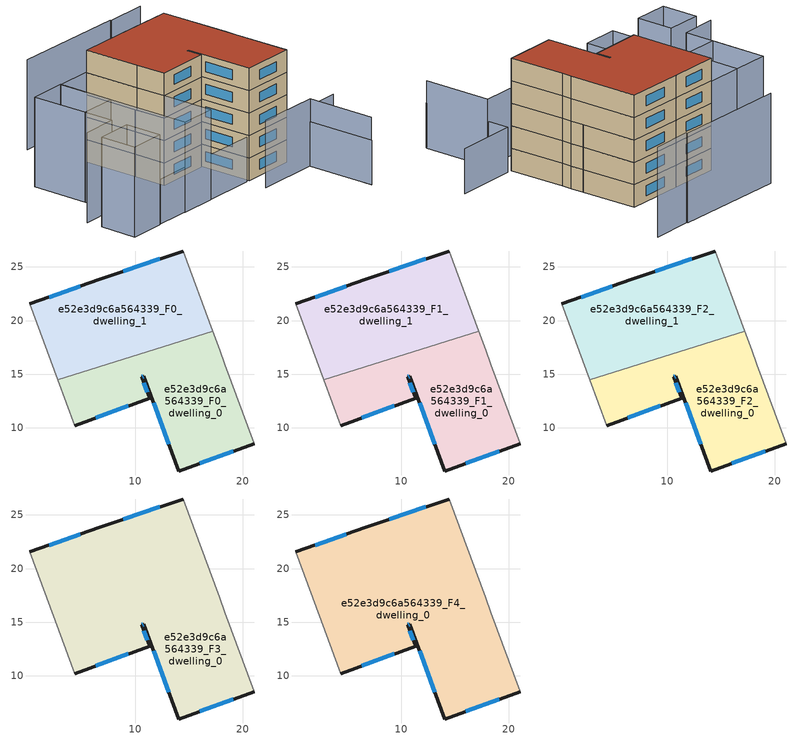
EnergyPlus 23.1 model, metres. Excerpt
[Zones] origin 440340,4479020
e52e3d9c6a564339_F0_dwelling_0
 floor ground (EU_floor_Construction): 17.85,17.27 18.34,15.93 21.08,8.52 14.04,5.99 10.79,14.82 10.59,14.77 11.33,12.78 4.35,10.21 2.79,14.47 17.21,18.99 z0
 wall outside (EU_wall_Construction): 4.35,10.21 11.33,12.78 10.59,14.77 10.79,14.82 14.04,5.99 21.08,8.52 z0:3
 wall adiabatic (EU_wall_Construction): 2.79,14.47 4.35,10.21 / 21.08,8.52 18.34,15.93 17.85,17.27 17.21,18.99 z0:3
 wall to e52e3d9c6a564339_F0_dwelling_1 (EU_wall_Construction): 17.21,18.99 2.79,14.47 z0:3
 window (EU_Window_Construction): 16.02,6.7 19.1,7.81 / 11.7,12.34 13.13,8.47 / 10.64,14.78 10.73,14.81 / 11.12,13.33 10.79,14.21 / 6.31,10.93 9.37,12.05 z0.84:2.16
e52e3d9c6a564339_F0_dwelling_1
 floor ground (EU_floor_Construction): 14.45,26.47 17.21,18.99 2.79,14.47 0.18,21.54 6.71,23.82 z0
 wall outside (EU_wall_Construction): 14.45,26.47 6.71,23.82 0.18,21.54 z0:3
 wall adiabatic (EU_wall_Construction): 17.21,18.99 14.45,26.47 / 0.18,21.54 2.79,14.47 z0:3
 window (EU_Window_Construction): 12.27,25.73 8.88,24.57 / 4.87,23.18 2.01,22.19 z0.84:2.16
e52e3d9c6a564339_F1_dwelling_0
 floor to e52e3d9c6a564339_F0_dwelling_0 (EU_floor_Construction): 17.85,17.27 18.34,15.93 21.08,8.52 14.04,5.99 10.79,14.82 10.59,14.77 11.33,12.78 4.35,10.21 2.79,14.47 17.21,18.99 z3
 wall outside (EU_wall_Construction): 4.35,10.21 11.33,12.78 10.59,14.77 10.79,14.82 14.04,5.99 21.08,8.52 z3:6
 wall adiabatic (EU_wall_Construction): 2.79,14.47 4.35,10.21 / 21.08,8.52 18.34,15.93 17.85,17.27 17.21,18.99 z3:6
 wall to e52e3d9c6a564339_F1_dwelling_1 (EU_wall_Construction): 17.21,18.99 2.79,14.47 z3:6
 window (EU_Window_Construction): 16.02,6.7 19.1,7.81 / 11.7,12.34 13.13,8.47 / 10.64,14.78 10.73,14.81 / 11.12,13.33 10.79,14.21 / 6.31,10.93 9.37,12.05 z3.84:5.16
e52e3d9c6a564339_F1_dwelling_1
 floor to e52e3d9c6a564339_F0_dwelling_1 (EU_floor_Construction): 14.44,26.47 17.21,18.99 2.79,14.47 0.18,21.54 6.71,23.82 z3
 wall outside (EU_wall_Construction): 14.45,26.47 6.71,23.82 0.18,21.54 z3:6
 wall adiabatic (EU_wall_Construction): 17.21,18.99 14.45,26.47 / 0.18,21.54 2.79,14.47 z3:6
 window (EU_Window_Construction): 12.27,25.73 8.88,24.57 / 4.87,23.18 2.01,22.19 z3.84:5.16
e52e3d9c6a564339_F2_dwelling_0
 floor to e52e3d9c6a564339_F1_dwelling_0 (EU_floor_Construction): 17.85,17.27 18.34,15.93 21.08,8.52 14.04,5.99 10.79,14.82 10.59,14.77 11.33,12.78 4.35,10.21 2.79,14.47 17.21,18.99 z6
 wall outside (EU_wall_Construction): 4.35,10.21 11.33,12.78 10.59,14.77 10.79,14.82 14.04,5.99 21.08,8.52 z6:9
 wall adiabatic (EU_wall_Construction): 2.79,14.47 4.35,10.21 / 21.08,8.52 18.34,15.93 17.85,17.27 17.21,18.99 z6:9
 wall to e52e3d9c6a564339_F2_dwelling_1 (EU_wall_Construction): 17.21,18.99 2.79,14.47 z6:9
 window (EU_Window_Construction): 16.02,6.7 19.1,7.81 / 11.7,12.34 13.13,8.47 / 10.64,14.78 10.73,14.81 / 11.12,13.33 10.79,14.21 / 6.31,10.93 9.37,12.05 z6.84:8.16
e52e3d9c6a564339_F2_dwelling_1
 floor to e52e3d9c6a564339_F1_dwelling_1 (EU_floor_Construction): 14.44,26.47 17.21,18.99 2.79,14.47 0.18,21.54 6.71,23.82 z6
 wall outside (EU_wall_Construction): 14.45,26.47 6.71,23.82 0.18,21.54 z6:9
 wall adiabatic (EU_wall_Construction): 17.21,18.99 14.45,26.47 / 0.18,21.54 2.79,14.47 z6:9
 window (EU_Window_Construction): 12.27,25.73 8.88,24.57 / 4.87,23.18 2.01,22.19 z6.84:8.16
e52e3d9c6a564339_F3_dwelling_0
 floor to e52e3d9c6a564339_F2_dwelling_0 (EU_floor_Construction): 17.85,17.27 18.34,15.93 21.08,8.52 14.04,5.99 10.79,14.82 10.59,14.77 11.33,12.78 4.35,10.21 2.88,14.24 2.82,14.4 2.79,14.47 17.21,18.99 z9
 floor to e52e3d9c6a564339_F2_dwelling_1 (EU_floor_Construction): 14.44,26.47 17.21,18.99 2.79,14.47 0.18,21.54 6.71,23.82 z9
 wall outside (EU_wall_Construction): 4.35,10.21 11.33,12.78 10.59,14.77 10.79,14.82 14.04,5.99 21.08,8.52 / 14.45,26.47 6.71,23.82 0.18,21.54 z9:12
 wall adiabatic (EU_wall_Construction): 21.08,8.52 18.34,15.93 17.85,17.27 14.45,26.47 / 0.18,21.54 2.88,14.24 4.35,10.21 z9:12
 window (EU_Window_Construction): 16.02,6.7 19.1,7.81 / 11.7,12.34 13.13,8.47 / 10.64,14.78 10.73,14.81 / 11.12,13.33 10.79,14.21 / 6.31,10.93 9.37,12.05 / 4.87,23.18 2.01,22.19 / 12.27,25.73 8.88,24.57 z9.84:11.16
e52e3d9c6a564339_F4_dwelling_0
 floor to e52e3d9c6a564339_F3_dwelling_0 (EU_floor_Construction): 14.44,26.47 17.85,17.27 18.34,15.93 21.08,8.52 14.04,5.99 10.79,14.82 10.59,14.77 11.33,12.78 4.35,10.21 2.88,14.24 0.18,21.54 6.71,23.82 z12
 wall outside (EU_wall_Construction): 4.35,10.21 11.33,12.78 10.59,14.77 10.79,14.82 14.04,5.99 21.08,8.52 / 14.45,26.47 6.71,23.82 0.18,21.54 z12:15
 wall adiabatic (EU_wall_Construction): 21.08,8.52 18.34,15.93 17.85,17.27 14.45,26.47 / 0.18,21.54 2.88,14.24 4.35,10.21 z12:15
 window (EU_Window_Construction): 16.02,6.7 19.1,7.81 / 11.7,12.34 13.13,8.47 / 10.64,14.78 10.73,14.81 / 11.12,13.33 10.79,14.21 / 6.31,10.93 9.37,12.05 / 4.87,23.18 2.01,22.19 / 12.27,25.73 8.88,24.57 z12.84:14.16
 roof outside (EU_roof_Construction): 21.08,8.52 18.34,15.93 17.85,17.27 14.45,26.47 6.71,23.82 0.18,21.54 2.88,14.24 4.35,10.21 11.33,12.78 10.59,14.77 10.79,14.82 14.04,5.99 z15
shading: -9.37,18.34 -5.26,6.99 / -5.26,6.99 -9.89,5.31 / 11.48,34.1 -3.87,28.82 / 16.97,35.95 11.54,33.92 / 20.87,8.45 14.44,26.47 / -4.44,4.83 -2.7,-0.03 / -2.7,-0.03 -7.33,-1.69 / -7.33,-1.69 -9.07,3.17 / -9.07,3.17 -4.44,4.83 / 2.08,1.68 -4.55,19.96 / -4.55,19.96 0.22,21.69 / 0.22,21.69 6.85,3.41 / 6.85,3.41 2.08,1.68 / -6.68,10.89 -9.35,18.28 / -9.35,18.28 -4.55,20.01 / -4.55,20.01 -1.88,12.63 / -1.88,12.63 -6.68,10.89 z0:12; -2.43,0.12 6.21,3.2 / 6.21,3.19 13.62,5.83 / 26.15,-3.11 21.77,8.77 / 21.77,8.77 29.83,11.74 z0:6; 14.61,3.04 22.91,6 / 22.91,6 26.13,-3.05 z0:9
[Building]
EU S2 Campaign: North Axis=0; Terrain=City; Solar Distribution=FullExterior
[Site:Location]
Madrid: Latitude=40.5; Longitude=-3.5; Time Zone=1; Elevation=609
[SizingPeriod:WeatherFileDays]
AnnualSizingPeriod: Begin Month=1; Begin Day of Month=1; End Month=12; End Day of Month=31; Day of Week for Start Day=Monday; Use Weather File Daylight Saving Period=No; Use Weather File Rain and Snow Indicators=No
[MATERIAL]
EU_InternalMass_Material: Roughness=MediumRough; Thickness=0.1; Conductivity=1; Density=1800; Specific Heat=900; Thermal Absorptance=0.9; Solar Absorptance=0.7; Visible Absorptance=0.7
[MATERIAL:NOMASS] Roughness=MediumRough; Thermal Absorptance=0.9; Solar Absorptance=0.7; Visible Absorptance=0.7
Name | Thermal Resistance
EU_wall_NoMass; EU_roof_NoMass | 2.16768
EU_floor_NoMass | 1.14339
[WINDOWMATERIAL:SIMPLEGLAZINGSYSTEM]
EU_Window_SimpleGlazing: UFactor=3.23888; Solar Heat Gain Coefficient=0.85; Visible Transmittance=0.85
[CONSTRUCTION]
EU_wall_Construction: EU_wall_NoMass
EU_roof_Construction: EU_roof_NoMass
EU_floor_Construction: EU_floor_NoMass
EU_InternalMass_Construction: EU_InternalMass_Material
EU_Window_Construction: EU_Window_SimpleGlazing
[ZONE] Type=1; Multiplier=1; Ceiling Height=autocalculate; Floor Area=autocalculate; Part of Total Floor Area=Yes
Name | Volume
e52e3d9c6a564339_F0_dwelling_0; e52e3d9c6a564339_F1_dwelling_0; e52e3d9c6a564339_F2_dwelling_0 | 351.803
e52e3d9c6a564339_F3_dwelling_0 | 703.596
e52e3d9c6a564339_F4_dwelling_0 | 703.598
e52e3d9c6a564339_F0_dwelling_1; e52e3d9c6a564339_F1_dwelling_1; e52e3d9c6a564339_F2_dwelling_1 | 351.796
[INTERNALMASS] Construction=EU_InternalMass_Construction
Name | Zone or ZoneList | Surface Area
e52e3d9c6a564339_F0_dwelling_0_EU_InternalMass | e52e3d9c6a564339_F0_dwelling_0 | 117.266
e52e3d9c6a564339_F0_dwelling_1_EU_InternalMass | e52e3d9c6a564339_F0_dwelling_1 | 117.265
e52e3d9c6a564339_F1_dwelling_0_EU_InternalMass | e52e3d9c6a564339_F1_dwelling_0 | 117.266
e52e3d9c6a564339_F1_dwelling_1_EU_InternalMass | e52e3d9c6a564339_F1_dwelling_1 | 117.265
e52e3d9c6a564339_F2_dwelling_0_EU_InternalMass | e52e3d9c6a564339_F2_dwelling_0 | 117.266
e52e3d9c6a564339_F2_dwelling_1_EU_InternalMass | e52e3d9c6a564339_F2_dwelling_1 | 117.265
e52e3d9c6a564339_F3_dwelling_0_EU_InternalMass | e52e3d9c6a564339_F3_dwelling_0 | 234.533
e52e3d9c6a564339_F4_dwelling_0_EU_InternalMass | e52e3d9c6a564339_F4_dwelling_0 | 234.533
[OTHEREQUIPMENT] Fuel Type=Electricity; Design Level Calculation Method=Watts/Area; Power per Zone Floor Area=1; Fraction Latent=0; Fraction Radiant=0; Fraction Lost=0; Carbon Dioxide Generation Rate=0; EndUse Subcategory=EU_Step8_InternalGains
Name | Zone or ZoneList or Space or SpaceList | Schedule
EU_Step8_InternalGain_e52e3d9c6a564339_F0_dwelling_0_f000 | e52e3d9c6a564339_F0_dwelling_0 | EU_Step8_GainSchedule_e52e3d9c6a564339_F0_dwelling_0_f000
EU_Step8_InternalGain_e52e3d9c6a564339_F0_dwelling_1_f000 | e52e3d9c6a564339_F0_dwelling_1 | EU_Step8_GainSchedule_e52e3d9c6a564339_F0_dwelling_1_f000
EU_Step8_InternalGain_e52e3d9c6a564339_F1_dwelling_0_f000 | e52e3d9c6a564339_F1_dwelling_0 | EU_Step8_GainSchedule_e52e3d9c6a564339_F1_dwelling_0_f000
EU_Step8_InternalGain_e52e3d9c6a564339_F1_dwelling_1_f000 | e52e3d9c6a564339_F1_dwelling_1 | EU_Step8_GainSchedule_e52e3d9c6a564339_F1_dwelling_1_f000
EU_Step8_InternalGain_e52e3d9c6a564339_F2_dwelling_0_f000 | e52e3d9c6a564339_F2_dwelling_0 | EU_Step8_GainSchedule_e52e3d9c6a564339_F2_dwelling_0_f000
EU_Step8_InternalGain_e52e3d9c6a564339_F2_dwelling_1_f000 | e52e3d9c6a564339_F2_dwelling_1 | EU_Step8_GainSchedule_e52e3d9c6a564339_F2_dwelling_1_f000
EU_Step8_InternalGain_e52e3d9c6a564339_F3_dwelling_0_f000 | e52e3d9c6a564339_F3_dwelling_0 | EU_Step8_GainSchedule_e52e3d9c6a564339_F3_dwelling_0_f000
EU_Step8_InternalGain_e52e3d9c6a564339_F4_dwelling_0_f000 | e52e3d9c6a564339_F4_dwelling_0 | EU_Step8_GainSchedule_e52e3d9c6a564339_F4_dwelling_0_f000
[ZONEVENTILATION:DESIGNFLOWRATE] Schedule=EU_AlwaysOn; Design Flow Rate Calculation Method=AirChanges/Hour; Air Changes per Hour=0.480546; Ventilation Type=Natural; Fan Pressure Rise=0; Fan Total Efficiency=1; Constant Term Coefficient=1; Temperature Term Coefficient=0; Velocity Term Coefficient=0; Velocity Squared Term Coefficient=0; Minimum Indoor Temperature=-100; Maximum Indoor Temperature=100; Delta Temperature=-100; Minimum Outdoor Temperature=-100; Maximum Outdoor Temperature=100; Maximum Wind Speed=40
Name | Zone or ZoneList or Space or SpaceList
EU_ConstantAir_e52e3d9c6a564339_F0_dwelling_0 | e52e3d9c6a564339_F0_dwelling_0
EU_ConstantAir_e52e3d9c6a564339_F0_dwelling_1 | e52e3d9c6a564339_F0_dwelling_1
EU_ConstantAir_e52e3d9c6a564339_F1_dwelling_0 | e52e3d9c6a564339_F1_dwelling_0
EU_ConstantAir_e52e3d9c6a564339_F1_dwelling_1 | e52e3d9c6a564339_F1_dwelling_1
EU_ConstantAir_e52e3d9c6a564339_F2_dwelling_0 | e52e3d9c6a564339_F2_dwelling_0
EU_ConstantAir_e52e3d9c6a564339_F2_dwelling_1 | e52e3d9c6a564339_F2_dwelling_1
EU_ConstantAir_e52e3d9c6a564339_F3_dwelling_0 | e52e3d9c6a564339_F3_dwelling_0
EU_ConstantAir_e52e3d9c6a564339_F4_dwelling_0 | e52e3d9c6a564339_F4_dwelling_0
[HVACTEMPLATE:THERMOSTAT] Constant Heating Setpoint=20; Constant Cooling Setpoint=50
EU_HeatOnly_e52e3d9c6a564339_F0_dwelling_0; EU_HeatOnly_e52e3d9c6a564339_F0_dwelling_1; EU_HeatOnly_e52e3d9c6a564339_F1_dwelling_0; EU_HeatOnly_e52e3d9c6a564339_F1_dwelling_1; EU_HeatOnly_e52e3d9c6a564339_F2_dwelling_0; EU_HeatOnly_e52e3d9c6a564339_F2_dwelling_1; EU_HeatOnly_e52e3d9c6a564339_F3_dwelling_0; EU_HeatOnly_e52e3d9c6a564339_F4_dwelling_0
[HVACTEMPLATE:ZONE:IDEALLOADSAIRSYSTEM] System Availability Schedule=EU_AlwaysOn; Maximum Heating Supply Air Temperature=50; Minimum Cooling Supply Air Temperature=13; Maximum Heating Supply Air Humidity Ratio=0.0156; Minimum Cooling Supply Air Humidity Ratio=0.0077; Heating Limit=NoLimit; Cooling Limit=NoLimit; Heating Availability Schedule=EU_AlwaysOn; Cooling Availability Schedule=EU_CoolingOff; Dehumidification Control Type=ConstantSensibleHeatRatio; Cooling Sensible Heat Ratio=0.7; Dehumidification Setpoint=60; Humidification Control Type=None; Humidification Setpoint=30; Outdoor Air Method=None; Outdoor Air Flow Rate per Person=0.00944; Outdoor Air Flow Rate per Zone Floor Area=0; Outdoor Air Flow Rate per Zone=0; Demand Controlled Ventilation Type=None; Outdoor Air Economizer Type=NoEconomizer; Heat Recovery Type=None; Sensible Heat Recovery Effectiveness=0.7; Latent Heat Recovery Effectiveness=0.65
Name | Template Thermostat
e52e3d9c6a564339_F0_dwelling_0 | EU_HeatOnly_e52e3d9c6a564339_F0_dwelling_0
e52e3d9c6a564339_F0_dwelling_1 | EU_HeatOnly_e52e3d9c6a564339_F0_dwelling_1
e52e3d9c6a564339_F1_dwelling_0 | EU_HeatOnly_e52e3d9c6a564339_F1_dwelling_0
e52e3d9c6a564339_F1_dwelling_1 | EU_HeatOnly_e52e3d9c6a564339_F1_dwelling_1
e52e3d9c6a564339_F2_dwelling_0 | EU_HeatOnly_e52e3d9c6a564339_F2_dwelling_0
e52e3d9c6a564339_F2_dwelling_1 | EU_HeatOnly_e52e3d9c6a564339_F2_dwelling_1
e52e3d9c6a564339_F3_dwelling_0 | EU_HeatOnly_e52e3d9c6a564339_F3_dwelling_0
e52e3d9c6a564339_F4_dwelling_0 | EU_HeatOnly_e52e3d9c6a564339_F4_dwelling_0
[SIZING:ZONE] Zone Cooling Design Supply Air Temperature Input Method=SupplyAirTemperature; Zone Cooling Design Supply Air Temperature=13; Zone Heating Design Supply Air Temperature Input Method=SupplyAirTemperature; Zone Heating Design Supply Air Temperature=50; Zone Cooling Design Supply Air Humidity Ratio=0.008; Zone Heating Design Supply Air Humidity Ratio=0.008; Cooling Design Air Flow Method=DesignDay; Cooling Design Air Flow Rate=0; Cooling Minimum Air Flow per Zone Floor Area=0.000762; Cooling Minimum Air Flow=0; Cooling Minimum Air Flow Fraction=0.2; Heating Design Air Flow Method=DesignDay; Heating Design Air Flow Rate=0; Heating Maximum Air Flow per Zone Floor Area=0.002032; Heating Maximum Air Flow=0.141576; Heating Maximum Air Flow Fraction=0.3; Account for Dedicated Outdoor Air System=No; Dedicated Outdoor Air System Control Strategy=NeutralSupplyAir; Dedicated Outdoor Air Low Setpoint Temperature for Design=autosize; Dedicated Outdoor Air High Setpoint Temperature for Design=autosize; Zone Load Sizing Method=Sensible Load Only No Latent Load; Zone Latent Cooling Design Supply Air Humidity Ratio Input Method=HumidityRatioDifference; Zone Cooling Design Supply Air Humidity Ratio Difference=0.005; Zone Latent Heating Design Supply Air Humidity Ratio Input Method=HumidityRatioDifference; Zone Humidification Design Supply Air Humidity Ratio Difference=0.005
e52e3d9c6a564339_F0_dwelling_0; e52e3d9c6a564339_F0_dwelling_1; e52e3d9c6a564339_F1_dwelling_0; e52e3d9c6a564339_F1_dwelling_1; e52e3d9c6a564339_F2_dwelling_0; e52e3d9c6a564339_F2_dwelling_1; e52e3d9c6a564339_F3_dwelling_0; e52e3d9c6a564339_F4_dwelling_0
[SCHEDULE:CONSTANT]
Name | Hourly Value
EU_AlwaysOn | 1
EU_CoolingOff | 0
[SCHEDULE:FILE] Column Number=1; Rows to Skip at Top=0; Number of Hours of Data=8760; Column Separator=Comma; Interpolate to Timestep=No; Minutes per Item=60; Adjust Schedule for Daylight Savings=Yes
Name | File
EU_Step8_GainSchedule_e52e3d9c6a564339_F0_dwelling_0_f000 | ../../schedules/e52e3d9c6a564339/e52e3d9c6a564339_F0_dwelling_0_f000_gain.csv
EU_Step8_GainSchedule_e52e3d9c6a564339_F0_dwelling_1_f000 | ../../schedules/e52e3d9c6a564339/e52e3d9c6a564339_F0_dwelling_1_f000_gain.csv
EU_Step8_GainSchedule_e52e3d9c6a564339_F1_dwelling_0_f000 | ../../schedules/e52e3d9c6a564339/e52e3d9c6a564339_F1_dwelling_0_f000_gain.csv
EU_Step8_GainSchedule_e52e3d9c6a564339_F1_dwelling_1_f000 | ../../schedules/e52e3d9c6a564339/e52e3d9c6a564339_F1_dwelling_1_f000_gain.csv
EU_Step8_GainSchedule_e52e3d9c6a564339_F2_dwelling_0_f000 | ../../schedules/e52e3d9c6a564339/e52e3d9c6a564339_F2_dwelling_0_f000_gain.csv
EU_Step8_GainSchedule_e52e3d9c6a564339_F2_dwelling_1_f000 | ../../schedules/e52e3d9c6a564339/e52e3d9c6a564339_F2_dwelling_1_f000_gain.csv
EU_Step8_GainSchedule_e52e3d9c6a564339_F3_dwelling_0_f000 | ../../schedules/e52e3d9c6a564339/e52e3d9c6a564339_F3_dwelling_0_f000_gain.csv
EU_Step8_GainSchedule_e52e3d9c6a564339_F4_dwelling_0_f000 | ../../schedules/e52e3d9c6a564339/e52e3d9c6a564339_F4_dwelling_0_f000_gain.csv
